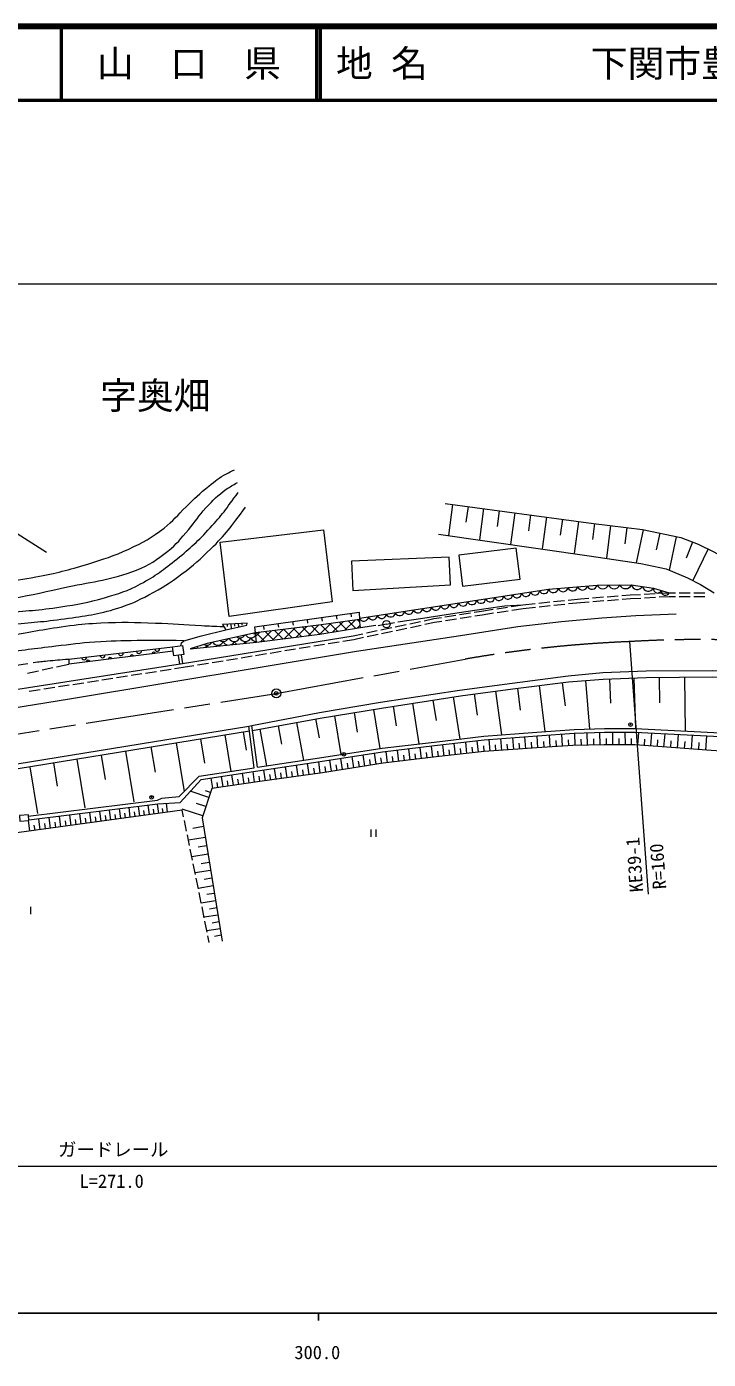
# Model space of a CAD drawing. Units: millimetres at full size, sheet at 1:1000; details may follow other scales. Extents: x 40000 to 680000, y 20000 to 380000.
# Drawn here: x 328324 to 421008, y 198715 to 380000 of the extents above; entities that cross this region are included whole.
import ezdxf
from ezdxf.enums import TextEntityAlignment as Align

# ---------------------------------------------------------------- set-up
doc = ezdxf.new("R2010")
doc.units = ezdxf.units.MM
doc.header["$LTSCALE"] = 1000
doc.header["$PDMODE"] = 32
doc.header["$PDSIZE"] = 500
doc.linetypes.add('CHAIN', pattern=[18.5, 12, -1.5, 3.5, -1.5])
for name, color, linetype, lineweight in [('M-BGD', 7, 'Continuous', 13), ('M-BMK', 2, 'CHAIN', 13), ('M-BMK-ROW', 30, 'Continuous', 13), ('M-BMK-SRVR', 3, 'Continuous', 13), ('M-STR-HTXT', 7, 'Continuous', 13), ('M-TTL', 2, 'Continuous', 140), ('M-TTL-BAND', 7, 'Continuous', 25), ('M-TTL-LINE', 7, 'Continuous', 50)]:
    doc.layers.add(name, color=color, linetype=linetype, lineweight=lineweight)
doc.layers.add('M-BMK-HTXT', color=7, linetype='Continuous')
doc.layers.add('M-TTL-TXT', color=7, linetype='Continuous')
doc.styles.add('ＭＳ ゴシック', font='')
doc.styles.get('ＭＳ ゴシック').set_extended_font_data('MS Gothic')

msp = doc.modelspace()

# ---------------------------------------------------------------- hatches: boundary and pattern name
at = {"layer": 'M-BGD'}
h = msp.add_hatch(dxfattribs=at)
h.set_pattern_fill('USER', color=256, style=0, pattern_type=2)
h.set_pattern_definition([(45, (368205, 297343), (-707.11, 707.11), []), (315, (368205, 297343), (707.11, 707.11), [])])
h.paths.add_polyline_path([(368205, 297343), (373704, 298247), (373580, 299368), (368034, 298605), (359434, 297530), (359559, 296284)])

# ---------------------------------------------------------------- linework, layer by layer
for p, q in [((386225, 315006), (385658, 310787)), ((388335, 314723), (388051, 312613)), ((390444, 314439), (389872, 310182)), ((392573, 314153), (392287, 312025)), ((394702, 313867), (394124, 309571)), ((396850, 313578), (396561, 311430)), ((398998, 313290), (398415, 308955)), ((401165, 312998), (400874, 310831)), ((403333, 312707), (402745, 308333)), ((405520, 312414), (405243, 310224)), ((407709, 312137), (407147, 307685)), ((409935, 311856), (409654, 309630)), ((412160, 311567), (411209, 307076)), ((414405, 311091), (413930, 308846)), ((416651, 310616), (415686, 306060)), ((418851, 309871), (418012, 307698)), ((420987, 308950), (418888, 304658)), ((410380, 302697), (411785, 302777)), ((412284, 302806), (413781, 302892)), ((414281, 302920), (415685, 303001)), ((415685, 303001), (416529, 302997)), ((417029, 302995), (418529, 302988)), ((419029, 302986), (420529, 302979)), ((392230, 300819), (393712, 301047)), ((394207, 301123), (395775, 301365)), ((395775, 301365), (397452, 301540)), ((395839, 300869), (397506, 301043)), ((397949, 301592), (399441, 301748)), ((398003, 301095), (399495, 301251)), ((399938, 301800), (401430, 301956)), ((399993, 301303), (401485, 301459)), ((401927, 302008), (403604, 302183)), ((401982, 301511), (403649, 301685)), ((403604, 302183), (404748, 302270)), ((403649, 301685), (404787, 301771)), ((405247, 302308), (406743, 302421)), ((405286, 301809), (406782, 301923)), ((407241, 302459), (408737, 302572)), ((407280, 301960), (408776, 302074)), ((409236, 302610), (410380, 302697)), ((409275, 302112), (410414, 302198)), ((410414, 302198), (411808, 302278)), ((412307, 302307), (413805, 302392)), ((414304, 302421), (415698, 302501)), ((415698, 302501), (416528, 302497)), ((417028, 302495), (418528, 302488)), ((419028, 302486), (420528, 302479)), ((366452, 299353), (366523, 298858)), ((368432, 299635), (368503, 299140)), ((370412, 299918), (370483, 299423)), ((372392, 300200), (372463, 299705)), ((382359, 299189), (383694, 299472)), ((383694, 299472), (384708, 299633)), ((383785, 298980), (384793, 299141)), ((385202, 299712), (386684, 299947)), ((385287, 299219), (386768, 299454)), ((387178, 300026), (388659, 300261)), ((387262, 299533), (388743, 299768)), ((389153, 300339), (390167, 300500)), ((389237, 299846), (390244, 300006)), ((390167, 300500), (391736, 300742)), ((390244, 300006), (391807, 300247)), ((392301, 300324), (393783, 300552)), ((394277, 300628), (395839, 300869)), ((354933, 298687), (355416, 297955)), ((355588, 298721), (355604, 298401)), ((356087, 298747), (356120, 298106)), ((356587, 298772), (356603, 298452)), ((357086, 298798), (357110, 298318)), ((357585, 298823), (357598, 298583)), ((360513, 298505), (360583, 298010)), ((362493, 298788), (362563, 298293)), ((364472, 299070), (364543, 298575)), ((372708, 297143), (374044, 297426)), ((373704, 298247), (375789, 298585)), ((374533, 297530), (376000, 297841)), ((374630, 297040), (376098, 297351)), ((377242, 298722), (376100, 298507)), ((376489, 297945), (377957, 298256)), ((376587, 297454), (378054, 297765)), ((377242, 298722), (378336, 298936)), ((378446, 298360), (379913, 298671)), ((378543, 297869), (380011, 298180)), ((380402, 298774), (381870, 299086)), ((380500, 298284), (381967, 298595)), ((382456, 298699), (383785, 298980)), ((334076, 293977), (348155, 295626)), ((365382, 295441), (366862, 295683)), ((367356, 295763), (368836, 296005)), ((369330, 296085), (370810, 296327)), ((371303, 296407), (372789, 296650)), ((372812, 296654), (374141, 296936)), ((348233, 295040), (334052, 293299)), ((334076, 293977), (334052, 293299)), ((348936, 294469), (349111, 293298)), ((349332, 294528), (349507, 293357)), ((353538, 293508), (355019, 293750)), ((355512, 293830), (356993, 294072)), ((357486, 294152), (358967, 294394)), ((359460, 294475), (360941, 294716)), ((361434, 294797), (362914, 295038)), ((363408, 295119), (364888, 295360)), ((326937, 293128), (328464, 293377)), ((328459, 292062), (329924, 292386)), ((330412, 292494), (331877, 292818)), ((332365, 292926), (334052, 293299)), ((342516, 291761), (343998, 291992)), ((344492, 292069), (345974, 292300)), ((346468, 292377), (347950, 292608)), ((348445, 292685), (349586, 292863)), ((349586, 292863), (351071, 293105)), ((351565, 293186), (353045, 293428)), ((330659, 289914), (332141, 290144)), ((332635, 290221), (334117, 290452)), ((334611, 290529), (336094, 290760)), ((336588, 290837), (338070, 291068)), ((338564, 291145), (340046, 291376)), ((340540, 291453), (342022, 291684)), ((398029, 290376), (398790, 284125)), ((401155, 290756), (401535, 287631)), ((404289, 291052), (404845, 284460)), ((407588, 291285), (407696, 287979)), ((410894, 291394), (411120, 284514)), ((414334, 291471), (414377, 288029)), ((417776, 291514), (417867, 284177)), ((328683, 289606), (330165, 289837)), ((383560, 288393), (383990, 285635)), ((386318, 288823), (387210, 283092)), ((389189, 289230), (389577, 286357)), ((392063, 289618), (392867, 283658)), ((395044, 290013), (395407, 287028)), ((372833, 286692), (373266, 284049)), ((375475, 287125), (376348, 281804)), ((378138, 287549), (378553, 284885)), ((380802, 287964), (381661, 282448)), ((327055, 279712), (358511, 284859)), ((358511, 284859), (358946, 284940)), ((359259, 279177), (358511, 284859)), ((359694, 279257), (358946, 284940)), ((362520, 284898), (362975, 282397)), ((365021, 285353), (365960, 280190)), ((367602, 285823), (368072, 283241)), ((370190, 286258), (371056, 280973)), ((327159, 279071), (358616, 284217)), ((351971, 283130), (352512, 279824)), ((355278, 283671), (356092, 278696)), ((357765, 284078), (358172, 281591)), ((360019, 284443), (360929, 279441)), ((389748, 281303), (389572, 282858)), ((391323, 281444), (391216, 283023)), ((392922, 281554), (392813, 283152)), ((394541, 281664), (394430, 283283)), ((396180, 281776), (396068, 283415)), ((397841, 281889), (397734, 283550)), ((399511, 281996), (399403, 283666)), ((400350, 282050), (400296, 282889)), ((401189, 282104), (401081, 283783)), ((402038, 282159), (401984, 283008)), ((402888, 282202), (402845, 283903)), ((403741, 282223), (403720, 283077)), ((404595, 282244), (404553, 283952)), ((405452, 282266), (405431, 283122)), ((406309, 282287), (406266, 284001)), ((407165, 282301), (407161, 283158)), ((408021, 282305), (408013, 284018)), ((408873, 282309), (408869, 283162)), ((409725, 282313), (409718, 284018)), ((410581, 282317), (410577, 283173)), ((411434, 282285), (411568, 283990)), ((412309, 282217), (412377, 283091)), ((413184, 282148), (413321, 283898)), ((414081, 282078), (414152, 282976)), ((414979, 282008), (415120, 283803)), ((415902, 281938), (415969, 282862)), ((416825, 281871), (416959, 283718)), ((418724, 281734), (418861, 283632)), ((420676, 281592), (420817, 283544)), ((341775, 281462), (342902, 274572)), ((345220, 282026), (345784, 278581)), ((348665, 282589), (349747, 275977)), ((375843, 279661), (375605, 281181)), ((377372, 279878), (377192, 281412)), ((378909, 280058), (378729, 281595)), ((380449, 280238), (380268, 281778)), ((381220, 280329), (381130, 281100)), ((381992, 280419), (381811, 281962)), ((382765, 280509), (382675, 281283)), ((383539, 280600), (383358, 282147)), ((384313, 280689), (384226, 281464)), ((385088, 280777), (384913, 282326)), ((385864, 280864), (385776, 281640)), ((386639, 280952), (386464, 282503)), ((387416, 281040), (387328, 281816)), ((388193, 281127), (388017, 282681)), ((388970, 281215), (388883, 281993)), ((390534, 281390), (390480, 282180)), ((392123, 281499), (392068, 282298)), ((393731, 281609), (393676, 282418)), ((395360, 281720), (395304, 282540)), ((397010, 281833), (396954, 282663)), ((398676, 281943), (398622, 282778)), ((417774, 281803), (417843, 282752)), ((419700, 281663), (419771, 282639)), ((328759, 279332), (329804, 272949)), ((331951, 279855), (332473, 276663)), ((335143, 280377), (336228, 273745)), ((338459, 280919), (339001, 277603)), ((363729, 277840), (363521, 279322)), ((365223, 278050), (365013, 279544)), ((366729, 278261), (366518, 279768)), ((368248, 278475), (368034, 279994)), ((369008, 278589), (368889, 279348)), ((369767, 278708), (369529, 280227)), ((370526, 278827), (370407, 279587)), ((371285, 278946), (371047, 280465)), ((372045, 279066), (371926, 279825)), ((372804, 279185), (372566, 280704)), ((373564, 279304), (373445, 280063)), ((374324, 279423), (374085, 280942)), ((375083, 279542), (374964, 280302)), ((376606, 279781), (376486, 280543)), ((378140, 279968), (378050, 280736)), ((379679, 280148), (379588, 280918)), ((353621, 276395), (353420, 277788)), ((355026, 276598), (354824, 278003)), ((355736, 276700), (355633, 277409)), ((356445, 276803), (356240, 278221)), ((357161, 276906), (357057, 277622)), ((357876, 277009), (357670, 278441)), ((358599, 277113), (358494, 277836)), ((359321, 277218), (359112, 278662)), ((360049, 277323), (359947, 278052)), ((360778, 277425), (360573, 278883)), ((361513, 277529), (361409, 278263)), ((362247, 277632), (362041, 279101)), ((362988, 277736), (362884, 278477)), ((364476, 277945), (364371, 278692)), ((365976, 278156), (365870, 278909)), ((367488, 278368), (367382, 279127)), ((353097, 275162), (350569, 275984)), ((353314, 275831), (352645, 276049)), ((354324, 276496), (354222, 277199)), ((328544, 272604), (346113, 274762)), ((328605, 272107), (346174, 274266)), ((342418, 272455), (342239, 273766)), ((343717, 272632), (343540, 273931)), ((345004, 272808), (344828, 274095)), ((346278, 272982), (346104, 274257)), ((346174, 274266), (349180, 274484)), ((347481, 273146), (347316, 274349)), ((352685, 273898), (351422, 274309)), ((328751, 270588), (328555, 272027)), ((330176, 270783), (329981, 272207)), ((331587, 270975), (331394, 272387)), ((332985, 271166), (332794, 272565)), ((333678, 271261), (333583, 271954)), ((334370, 271356), (334181, 272741)), ((335056, 271449), (334963, 272136)), ((335743, 271543), (335555, 272916)), ((336423, 271636), (336330, 272316)), ((337103, 271729), (336917, 273089)), ((337776, 271821), (337684, 272495)), ((338450, 271913), (338266, 273260)), ((339118, 272004), (339026, 272672)), ((339785, 272095), (339603, 273430)), ((340447, 272186), (340356, 272847)), ((341108, 272276), (340927, 273599)), ((341763, 272365), (341674, 273021)), ((343068, 272544), (342979, 273193)), ((344360, 272720), (344272, 273364)), ((345641, 272895), (345554, 273533)), ((346879, 273064), (346797, 273665)), ((352274, 272634), (349446, 273555)), ((349670, 272510), (349484, 273420)), ((350070, 270550), (349770, 272020)), ((329463, 270685), (329366, 271398)), ((330881, 270879), (330785, 271585)), ((332286, 271071), (332190, 271770)), ((352374, 271177), (350906, 270940)), ((375103, 270807), (375103, 269807)), ((375853, 269807), (375853, 270807)), ((350469, 268591), (350170, 270060)), ((352611, 269709), (350317, 269339)), ((352796, 268562), (351649, 268377)), ((350869, 266631), (350569, 268101)), ((352981, 267415), (350782, 267060)), ((351269, 264671), (350969, 266141)), ((353335, 265216), (351227, 264876)), ((353158, 266316), (352059, 266138)), ((351669, 262712), (351369, 264181)), ((353676, 263108), (351654, 262782)), ((353505, 264162), (352451, 263992)), ((352068, 260752), (351768, 262222)), ((354002, 261087), (352064, 260774)), ((353839, 262097), (352828, 261934)), ((328888, 259278), (328888, 260278)), ((352468, 258792), (352168, 260262)), ((354158, 260118), (353189, 259961)), ((354314, 259149), (352456, 258849)), ((352868, 256833), (352568, 258303)), ((354464, 258220), (353535, 258070)), ((354614, 257291), (352833, 257004)), ((353153, 255433), (352968, 256343)), ((354758, 256400), (353867, 256257))]:
    msp.add_line(p, q, dxfattribs=at)
for points in [[(311500, 314500), (316500, 314500), (317000, 315500), (320000, 315500), (331000, 308500)], [(385234, 315140), (405401, 312429), (412061, 311588), (417248, 310489), (419609, 309625), (421758, 308573), (425357, 306564), (433770, 305792)], [(384317, 310980), (404811, 308036), (411821, 306984), (415256, 306236), (418154, 305045), (419930, 304110), (421800, 302973)], [(373574, 299537), (399289, 303462), (405878, 304038), (410536, 304054), (413543, 303602), (415685, 303001)], [(378780, 299052), (382192, 299535), (385354, 300049), (388018, 300423), (390823, 300859), (393300, 301202), (395775, 301365)], [(255610, 276571), (261850, 277377), (271980, 278850), (287508, 281303), (305805, 283967), (334127, 288559), (373192, 295026), (387300, 297199), (395117, 298391), (401041, 299092), (406509, 299583), (411136, 299898), (416639, 300109)], [(359434, 297530), (359356, 298340), (373548, 300365), (373580, 299368)], [(359559, 296284), (368205, 297343), (373704, 298247), (373580, 299368), (368034, 298605), (359434, 297530)], [(349263, 295773), (349387, 296164), (349678, 296465), (352114, 297114), (355416, 297955), (358252, 298563), (358283, 298859), (354933, 298687)], [(201999, 286166), (210212, 283193), (214527, 281962), (219777, 280747), (225432, 279548), (230838, 278737), (234499, 278426), (239095, 278208), (243083, 278286), (247943, 278473), (263686, 280023), (276982, 281869), (293199, 284463), (309674, 286976), (323015, 289228), (349507, 293357), (372708, 297143)], [(358946, 284940), (368140, 286697), (376412, 288099), (387173, 289746), (394324, 290693), (401930, 291674), (406662, 292130), (412551, 292375), (421629, 292410), (429691, 292130), (437929, 291464), (446902, 290307), (454964, 288905), (477292, 284874), (492049, 282105), (497587, 281194), (502704, 280633)], [(359035, 284264), (368225, 285936), (376570, 287304), (387292, 288974), (394434, 289938), (402002, 290859), (406709, 291256), (412551, 291448), (421628, 291562), (429585, 291287), (437796, 290645), (446745, 289488), (454827, 288098), (477141, 284087), (491894, 281404), (497487, 280511), (503047, 279800)], [(359694, 279257), (368151, 280516), (376640, 281849), (383708, 282692), (390471, 283464), (397703, 284049), (402763, 284401), (406870, 284518), (411050, 284518), (415501, 284284), (421746, 284003), (426311, 283652), (430808, 283301), (434505, 282853), (438766, 282028), (446597, 288012), (472782, 282615)], [(359767, 278763), (368226, 280022), (376709, 281354), (383766, 282195), (390519, 282966), (397740, 283551), (402787, 283901), (406877, 284018), (411036, 284018), (415476, 283784), (421716, 283504), (426272, 283153), (430759, 282803), (434428, 282359), (438891, 281494), (446719, 287476), (472681, 282125)], [(437636, 279811), (433959, 280341), (426279, 281198), (421388, 281541), (415374, 281977), (410997, 282319), (406841, 282300), (402600, 282195), (397692, 281879), (390507, 281389), (383987, 280653), (376802, 279811), (368529, 278514), (360047, 277323), (353492, 276376), (352183, 272357), (354888, 255590)], [(349056, 275278), (351795, 278044), (359259, 279177)], [(349180, 274484), (352043, 277576), (359767, 278763)], [(346113, 274762), (346719, 275045), (349056, 275278)], [(349484, 273420), (302780, 267041), (302032, 263572), (304567, 249056)]]:
    msp.add_lwpolyline(points, dxfattribs=at)
for points in [[(354627, 309859), (368682, 311539), (369852, 301749), (355844, 299742)], [(387583, 303892), (395404, 304837), (394895, 309044), (387075, 308099)], [(372688, 303322), (385971, 304069), (385758, 307853), (372506, 307269)], [(350554, 295359), (359559, 296284), (359434, 297530), (352844, 296081)], [(348155, 295626), (349512, 295806), (349676, 294574), (348319, 294394)], [(327415, 271945), (328610, 272033), (328555, 272794), (327359, 272706)]]:
    msp.add_lwpolyline(points, close=True, dxfattribs=at)
msp.add_circle((377242, 298722), 500, dxfattribs=at)
for centre, radius, start, end in [((394983, 302940), 634, 200.84936, 356.50733), ((396207, 303126), 634, 200.84936, 356.50733), ((397432, 303313), 634, 200.84936, 356.50733), ((398656, 303500), 634, 200.84936, 356.50733), ((399931, 303706), 688, 200.83007, 349.16786), ((401249, 303821), 688, 200.83007, 349.16786), ((402567, 303937), 688, 200.83007, 349.16786), ((403885, 304052), 688, 200.83007, 349.16786), ((405203, 304167), 688, 200.83007, 349.16786), ((406654, 304393), 853, 204.6246, 335.75864), ((408206, 304399), 853, 204.6246, 335.75864), ((409759, 304404), 853, 204.6246, 335.75864), ((411337, 304265), 828, 194.78067, 328.12877), ((412840, 304039), 828, 194.78067, 328.12877), ((414095, 303509), 559, 170.40783, 338.24099), ((415165, 303208), 559, 170.40783, 338.24099), ((382738, 301071), 634, 200.84936, 356.50733), ((383962, 301257), 634, 200.84936, 356.50733), ((385187, 301444), 634, 200.84936, 356.50733), ((386411, 301631), 634, 200.84936, 356.50733), ((387636, 301818), 634, 200.84936, 356.50733), ((388860, 302005), 634, 200.84936, 356.50733), ((390085, 302192), 634, 200.84936, 356.50733), ((391309, 302379), 634, 200.84936, 356.50733), ((392534, 302566), 634, 200.84936, 356.50733), ((393758, 302753), 634, 200.84936, 356.50733), ((374166, 299762), 634, 200.84936, 356.50733), ((375391, 299949), 634, 200.84936, 356.50733), ((376615, 300136), 634, 200.84936, 356.50733), ((377840, 300323), 634, 200.84936, 356.50733), ((379064, 300510), 634, 200.84936, 356.50733), ((380289, 300697), 634, 200.84936, 356.50733), ((381513, 300884), 634, 200.84936, 356.50733), ((359554, 298172), 812, 240.11521, 262.66073), ((350554, 296172), 812, 281.72209, 304.98895), ((352054, 296172), 812, 220.99557, 239.59222), ((352804, 296672), 812, 242.58292, 326.29299), ((352054, 296172), 812, 312.12987, 337.38014), ((353554, 296172), 812, 202.61986, 224.01146), ((354304, 296672), 812, 211.31726, 337.38014), ((353554, 296172), 812, 327.71063, 337.38014), ((355054, 296172), 812, 202.61986, 211.27821), ((355054, 297172), 812, 239.0373, 325.76203), ((355804, 296672), 812, 202.61986, 257.14355), ((356554, 297172), 812, 211.70498, 337.38014), ((355804, 296672), 812, 294.57853, 337.38014), ((357304, 296672), 812, 202.61986, 235.20111), ((357304, 297672), 812, 239.57352, 325.22581), ((358054, 297172), 812, 202.61986, 337.38014), ((357304, 296672), 812, 316.52098, 337.38014), ((358804, 296672), 812, 202.61986, 220.61601), ((358804, 297672), 812, 212.09361, 324.64256), ((359554, 297172), 812, 202.61986, 269.77948), ((358804, 296672), 812, 331.10608, 336.92124), ((336149, 294220), 350, 186.68066, 6.68066), ((336683, 293566), 256, 19.68028, 174.31951), ((338632, 294511), 350, 186.68066, 6.68066), ((339661, 293931), 256, 19.68028, 174.31951), ((341115, 294801), 350, 186.68066, 6.68066), ((342638, 294297), 256, 19.68028, 174.31951), ((343598, 295092), 350, 186.68066, 6.68066), ((345616, 294662), 256, 19.68028, 174.31951), ((346082, 295383), 350, 186.68066, 6.68066)]:
    msp.add_arc(centre, radius, start, end, dxfattribs=at)
for points, knots in [([(307064, 302271), (309347, 302687), (309970, 302780), (311840, 303059), (315291, 303572), (317254, 303629), (320720, 304040), (324182, 304451), (326146, 304527), (329576, 305150), (332379, 305659), (333929, 306080), (336656, 306903), (338863, 307567), (340099, 307978), (342195, 308936), (344176, 309841), (345262, 310456), (346997, 311775), (348292, 312759), (348805, 313555), (349988, 314672), (351181, 315799), (351803, 316489), (353096, 317500), (353993, 318202), (354468, 318656), (355479, 319182), (355900, 319401), (356058, 319488), (356578, 319697)], [0, 0, 0, 0, 1, 1, 1, 2, 2, 2, 3, 3, 3, 4, 4, 4, 5, 5, 5, 6, 6, 6, 7, 7, 7, 8, 8, 8, 9, 9, 9, 10, 10, 10, 10]), ([(307600, 299149), (313348, 299924), (314891, 300150), (319539, 300941), (325167, 301899), (328298, 302565), (333876, 303780), (337565, 304583), (339742, 304711), (343270, 306058), (345084, 306751), (345968, 307474), (347511, 308652), (348765, 309610), (349269, 310379), (350315, 311562), (351302, 312678), (351662, 313470), (352699, 314541), (353717, 315592), (354256, 316245), (355468, 317065), (356037, 317450), (356258, 317601), (356975, 317976)], [0, 0, 0, 0, 1, 1, 1, 2, 2, 2, 3, 3, 3, 4, 4, 4, 5, 5, 5, 6, 6, 6, 7, 7, 7, 8, 8, 8, 8]), ([(307921, 297280), (311516, 297899), (312423, 298054), (315310, 298540), (319178, 299191), (321333, 299632), (325218, 300176), (328239, 300598), (329962, 300594), (332976, 301064), (335307, 301427), (336623, 301642), (338888, 302302), (340869, 302879), (341997, 303227), (343819, 304195), (345883, 305291), (346924, 306124), (348749, 307583), (350635, 309092), (351624, 310035), (353259, 311813), (354891, 313587), (355414, 314314), (357092, 316650)], [0, 0, 0, 0, 1, 1, 1, 2, 2, 2, 3, 3, 3, 4, 4, 4, 5, 5, 5, 6, 6, 6, 7, 7, 7, 8, 8, 8, 8]), ([(308204, 295634), (312488, 296404), (313586, 296600), (317042, 297177), (320570, 297766), (322541, 298131), (326085, 298614), (328966, 299007), (330605, 299030), (333481, 299456), (336326, 299876), (337960, 300028), (340702, 300893), (342422, 301435), (343357, 301857), (344943, 302715), (346767, 303702), (347779, 304299), (349430, 305555), (351045, 306782), (351904, 307538), (353356, 308955), (355422, 310971), (356032, 311888), (358088, 314633)], [0, 0, 0, 0, 1, 1, 1, 2, 2, 2, 3, 3, 3, 4, 4, 4, 5, 5, 5, 6, 6, 6, 7, 7, 7, 8, 8, 8, 8]), ([(308391, 294440), (311867, 294853), (312789, 294978), (315599, 295389), (319640, 295981), (321876, 296489), (325904, 297165), (329133, 297707), (330929, 298103), (334177, 298521), (335831, 298734), (336764, 298807), (338429, 298895), (341319, 299047), (342945, 298959), (345837, 298871), (348286, 298797), (349652, 298625), (352100, 298521), (353279, 298470), (353655, 298453), (355119, 298406)], [0, 0, 0, 0, 1, 1, 1, 2, 2, 2, 3, 3, 3, 4, 4, 4, 5, 5, 5, 6, 6, 6, 7, 7, 7, 7]), ([(349678, 296465), (346626, 296515), (345813, 296533), (343337, 296488), (341099, 296447), (339843, 296441), (337612, 296277), (335525, 296125), (334362, 295958), (332284, 295717), (329359, 295377), (327726, 295141), (324806, 294759), (321199, 294286), (319173, 294063), (315576, 293520), (312901, 293116), (312039, 292978), (308739, 292415)], [0, 0, 0, 0, 1, 1, 1, 2, 2, 2, 3, 3, 3, 4, 4, 4, 5, 5, 5, 6, 6, 6, 6]), ([(329199, 293514), (330137, 293623), (330380, 293648), (331139, 293725), (332284, 293840), (332653, 293865), (334076, 293977)], [0, 0, 0, 0, 1, 1, 1, 2, 2, 2, 2])]:
    msp.add_open_spline(points, degree=3, knots=knots, dxfattribs=at)
at = {"layer": 'M-BMK'}
for p, q in [((362265, 289304), (387934, 293962)), ((263327, 273808), (362265, 289304))]:
    msp.add_line(p, q, dxfattribs=at)
for centre, radius, start, end in [((417096, 126481), 170000, 92.29446, 99.87742), ((419779, 136627), 160000, 85.10467, 93.39975)]:
    msp.add_arc(centre, radius, start, end, dxfattribs=at)
at = {"layer": 'M-BMK-ROW'}
for centre in [(410429, 285060), (371448, 281034), (345299, 275167)]:
    msp.add_circle(centre, 250, dxfattribs=at)
for p in [(410429, 285060), (371448, 281034), (345299, 275167)]:
    msp.add_point(p, dxfattribs=at)
at = {"layer": 'M-BMK-SRVR'}
msp.add_circle((362265, 289304), 600, dxfattribs=at)
msp.add_point((362265, 289304), dxfattribs=at)
at = {"layer": 'M-STR-HTXT'}
for p, q in [((69083, 345000), (558403, 345000)), ((410290, 296345), (412842, 261995)), ((203805, 225000), (476478, 225000))]:
    msp.add_line(p, q, dxfattribs=at)
at = {"layer": 'M-TTL'}
msp.add_line((680000, 380000), (40000, 380000), dxfattribs=at)
at = {"layer": 'M-TTL-BAND'}
for p, q in [((40000, 205000), (579000, 205000)), ((368000, 205000), (368000, 204000))]:
    msp.add_line(p, q, dxfattribs=at)
at = {"layer": 'M-TTL-LINE'}
for p, q in [((333000, 380000), (333000, 370000)), ((367750, 380000), (367750, 370000)), ((368250, 380000), (368250, 370000)), ((40000, 370000), (680000, 370000))]:
    msp.add_line(p, q, dxfattribs=at)

# ---------------------------------------------------------------- texts
at = {"layer": 'M-BMK-HTXT', "style": 'ＭＳ ゴシック'}
msp.add_text('字奥畑', height=3666, dxfattribs=at).set_placement((345808, 329808), align=Align.MIDDLE_CENTER)
at = {"layer": 'M-STR-HTXT', "style": 'ＭＳ ゴシック'}
for s, p in [('KE39-1', (410970, 265986)), ('R=160', (414153, 265770))]:
    msp.add_text(s, height=1833, rotation=94.249, dxfattribs=at).set_placement(p, align=Align.MIDDLE_CENTER)
msp.add_text('ガードレール', height=1833, dxfattribs=at).set_placement((340099, 227258), align=Align.MIDDLE_CENTER)
msp.add_text('L=271.0', height=1833, dxfattribs=at).set_placement((339882, 221491), align=Align.BOTTOM_CENTER)
at = {"layer": 'M-TTL-BAND', "style": 'ＭＳ ゴシック'}
msp.add_text('300.0', height=1833, dxfattribs=at).set_placement((367844, 198195), align=Align.BOTTOM_CENTER)
at = {"layer": 'M-TTL-TXT', "style": 'ＭＳ ゴシック'}
msp.add_text('山\u3000口\u3000県', height=3666, dxfattribs=at).set_placement((350375, 375000), align=Align.MIDDLE_CENTER)
for s, p in [('地 名', (370380, 375000)), ('下関市豊浦町大字川棚', (405024, 375000))]:
    msp.add_text(s, height=3666, dxfattribs=at).set_placement(p, align=Align.MIDDLE_LEFT)

doc.saveas('drawing.dxf')
